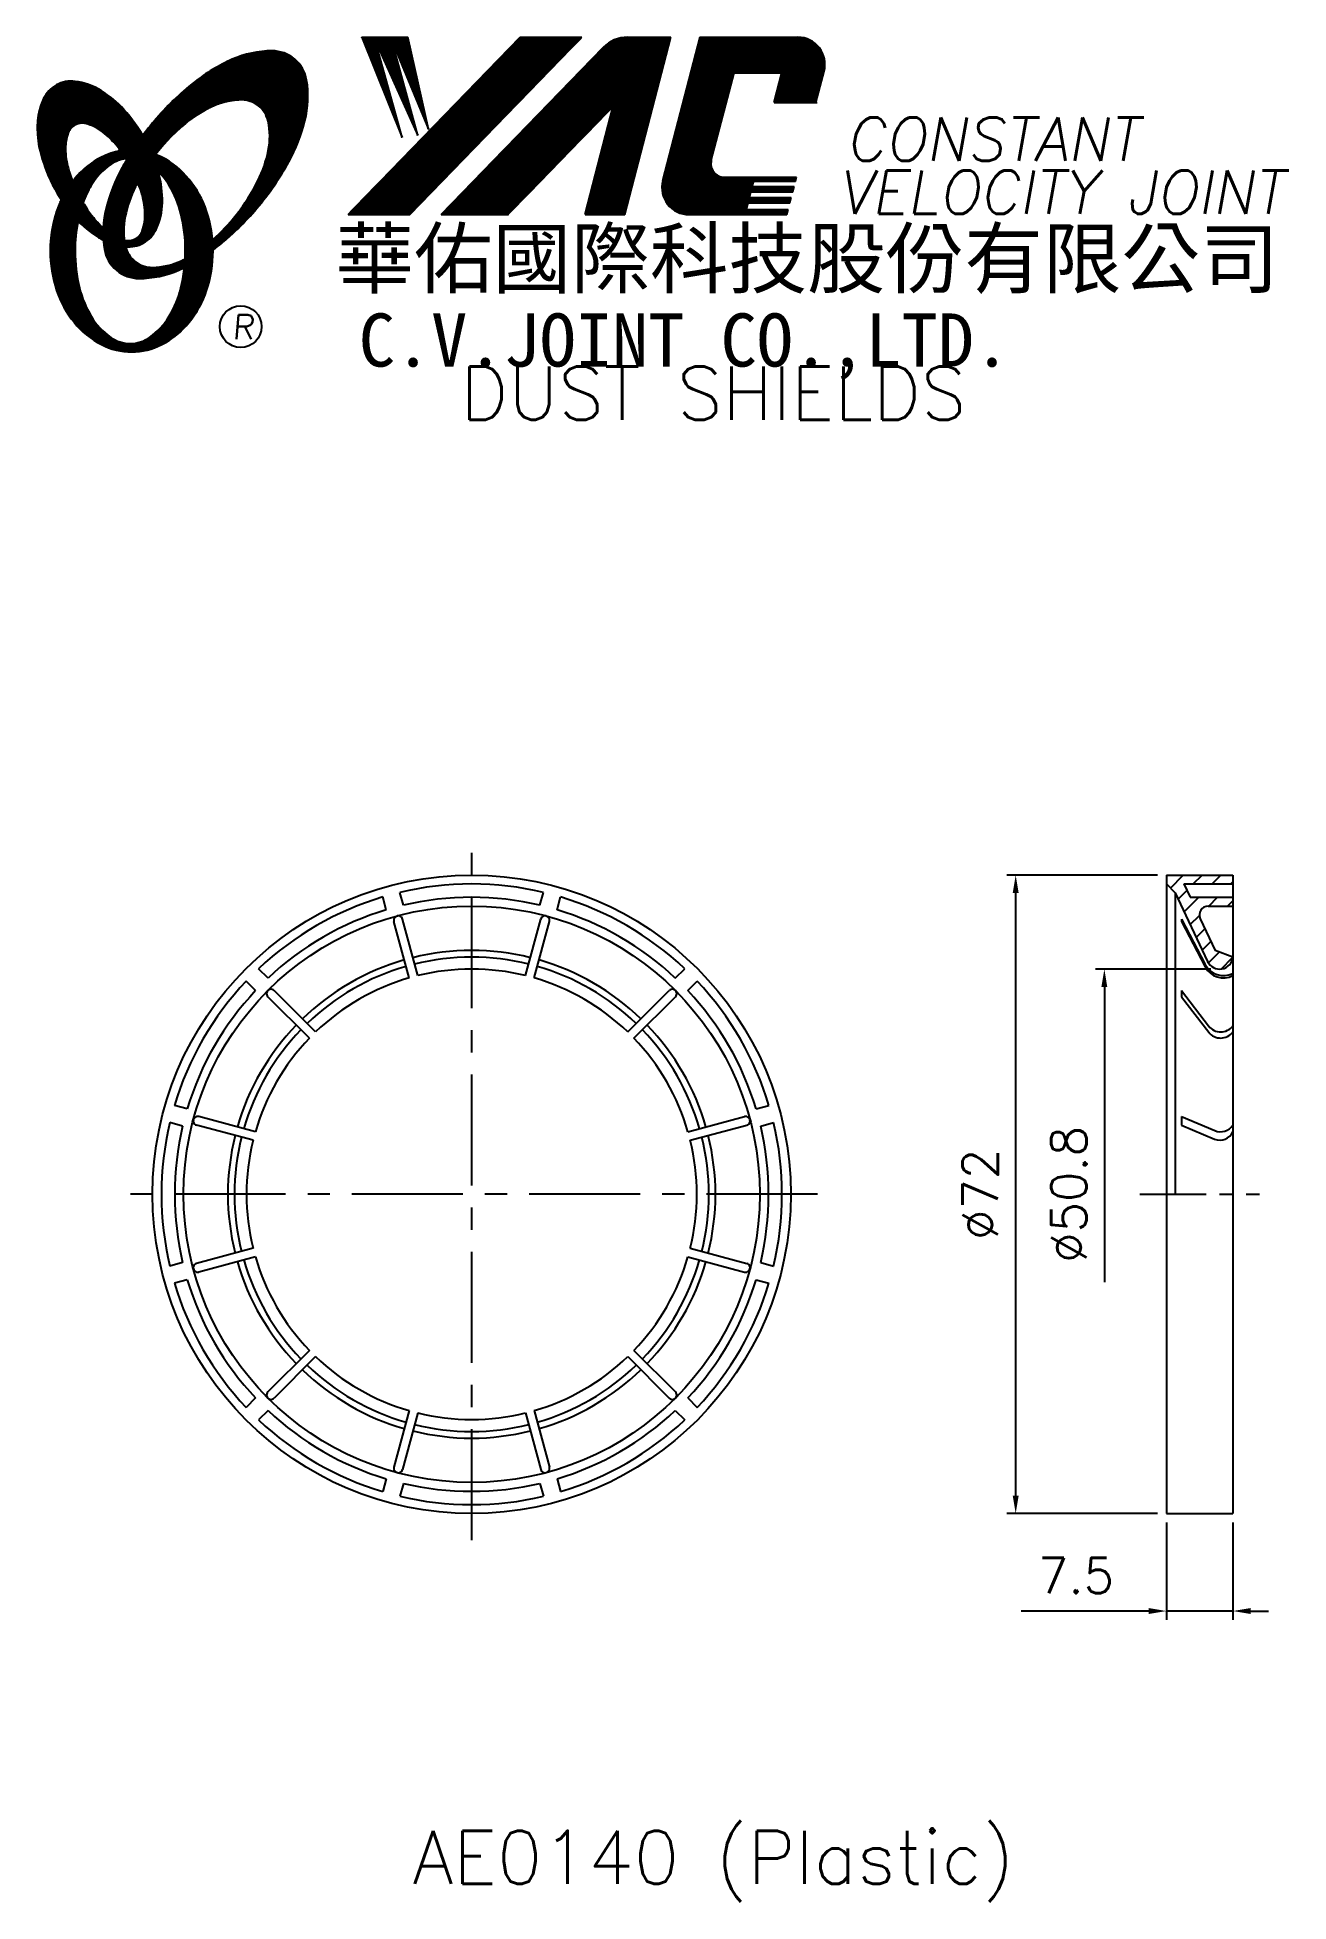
# Model space of a CAD drawing. Extents: x 631 to 772, y 332 to 542.
import ezdxf
from ezdxf.enums import TextEntityAlignment as Align

# ---------------------------------------------------------------- set-up
doc = ezdxf.new("R2010")
doc.units = 0
doc.header["$LTSCALE"] = 10
doc.header["$MEASUREMENT"] = 0
doc.linetypes.add('CENTER', pattern=[2, 1.25, -0.25, 0.25, -0.25])
doc.layers.get('0').update_dxf_attribs({"linetype": 'CONTINUOUS'})
doc.layers.get('DEFPOINTS').update_dxf_attribs({"linetype": 'CONTINUOUS'})
doc.layers.add('4', color=7, linetype='CONTINUOUS')
doc.styles.add('CHINA', font='KAIU.TTF')
doc.styles.add('ITALICC', font='simplex.shx')
doc.dimstyles.new('STANDARD$0', dxfattribs={"dimtxt": 4, "dimasz": 2, "dimexe": 1, "dimexo": 1, "dimgap": 2, "dimtad": 1, "dimdec": 4, "dimzin": 10, "dimtxsty": 'ITALICC', "dimcen": 2, "dimclrd": 5, "dimclre": 5, "dimclrt": 18, "dimaunit": 1, "dimazin": 3, "dimtp": 0.1, "dimtfac": 0.7, "dimtdec": 4, "dimtmove": 0, "dimatfit": 3, "dimtolj": 1, "dimtzin": 10})
pattern_1 = [(45, (700.458593, 298.422927), (-0.00727476112, 0.00727476112), [])]
pattern_2 = [(45, (531.868047, 334.727337), (-0.00883883476, 0.00883883476), [])]

# ---------------------------------------------------------------- blocks, each defined once
blk = doc.blocks.new('*D4')
at = {"color": 5, "linetype": 'BYBLOCK'}
for p, q in [((757.27, 447.66), (740.27, 447.66)), ((741.27, 377.66), (741.27, 445.66)), ((757.27, 375.66), (740.27, 375.66))]:
    blk.add_line(p, q, dxfattribs=at)
for points in [[(740.94, 445.66), (741.6, 445.66), (741.27, 447.66)], [(740.94, 377.66), (741.6, 377.66), (741.27, 375.66)]]:
    blk.add_solid(points, dxfattribs=at)
at = {"layer": 'DEFPOINTS', "color": 0, "linetype": 'BYBLOCK'}
for p in [(741.27, 447.66), (758.27, 447.66), (758.27, 375.66)]:
    blk.add_point(p, dxfattribs=at)
at = {"color": 18, "linetype": 'BYBLOCK', "insert": (737.27, 411.66), "char_height": 4, "attachment_point": 5, "rotation": 90, "style": 'ITALICC'}
blk.add_mtext('\\A1;∅72', dxfattribs=at)
blk = doc.blocks.new('*D5')
at = {"color": 5, "linetype": 'BYBLOCK'}
for p, q in [((758.27, 374.66), (758.27, 363.66)), ((765.77, 374.66), (765.77, 363.66)), ((756.27, 364.66), (741.89, 364.66)), ((765.77, 364.66), (758.27, 364.66)), ((767.77, 364.66), (769.77, 364.66))]:
    blk.add_line(p, q, dxfattribs=at)
for points in [[(756.27, 365), (756.27, 364.33), (758.27, 364.66)], [(767.77, 365), (767.77, 364.33), (765.77, 364.66)]]:
    blk.add_solid(points, dxfattribs=at)
at = {"layer": 'DEFPOINTS', "color": 0, "linetype": 'BYBLOCK'}
for p in [(758.27, 375.66), (765.77, 375.66), (758.27, 364.66)]:
    blk.add_point(p, dxfattribs=at)
at = {"color": 18, "linetype": 'BYBLOCK', "insert": (748.08, 368.66), "char_height": 4, "attachment_point": 5, "style": 'ITALICC'}
blk.add_mtext('\\A1;7.5', dxfattribs=at)
blk = doc.blocks.new('*D6')
at = {"color": 5, "linetype": 'BYBLOCK'}
for p, q in [((763.28, 437.06), (750.27, 437.06)), ((751.27, 435.06), (751.27, 401.76))]:
    blk.add_line(p, q, dxfattribs=at)
blk.add_solid([(750.94, 435.06), (751.6, 435.06), (751.27, 437.06)], dxfattribs=at)
at = {"layer": 'DEFPOINTS', "color": 0, "linetype": 'BYBLOCK'}
for p in [(751.27, 437.06), (764.28, 437.06), (758.27, 386.26)]:
    blk.add_point(p, dxfattribs=at)
at = {"color": 18, "linetype": 'BYBLOCK', "insert": (747.27, 411.66), "char_height": 4, "attachment_point": 5, "rotation": 90, "style": 'ITALICC'}
blk.add_mtext('\\A1;∅50.8', dxfattribs=at)

msp = doc.modelspace()

# ---------------------------------------------------------------- hatches: boundary and pattern name
at = {"layer": '4', "linetype": 'CONTINUOUS'}
h = msp.add_hatch(dxfattribs=at)
h.set_pattern_fill('ANSI31', color=5, scale=0.082305, style=0)
h.set_pattern_definition([(45, (531.868047, 334.727337), (-0.00727476112, 0.00727476112), [])])
h.paths.add_polyline_path([(653.90352, 535.09584, -0.172879177), (655.84499, 534.43727, -0.172879177), (656.93229, 532.69922, -0.104527385), (656.96006, 529.37103, -0.065680101), (655.79053, 525.96908, -0.051823203), (653.35012, 522.12669, -0.044272532), (650.67515, 519.30035, -0.020203161), (650.72873, 518.16243, 0.006517006), (651.13328, 518.47451, 0.049863361), (655.6867, 522.88757, 0.049863361), (659.27634, 528.11474, 0.063682799), (661.09738, 532.74208, 0.103597411), (661.28668, 537.32606, 0.177892575), (659.93808, 539.69633, 0.177892575), (657.37568, 540.62966, 0.103597411), (652.88789, 539.67661, 0.063682799), (648.63014, 537.10754, 0.049863361), (644.07672, 532.69448, 0.016070017), (642.80602, 531.08817, -0.007061632), (643.0533, 530.65113, -0.031648676), (644.00589, 528.61456, -0.008069351), (644.43779, 529.17887, -0.051823203), (647.61617, 532.43732, -0.065680101), (650.6581, 534.35768, -0.104527385)])
h.paths.add_polyline_path([(640.82785, 521.93452, -0.065680101), (641.99738, 525.33648, -0.006063428), (642.24132, 525.81149, 0.027613469), (641.51448, 527.39956, 0.017011252), (640.98106, 528.33454, 0.007829282), (640.48708, 527.46731, 0.063682799), (638.66604, 522.83997, 0.103597411), (638.47674, 518.25599, 0.177892575), (639.82535, 515.88572, 0.177892575), (642.38774, 514.95239, 0.103597411), (646.87554, 515.90544, 0.008811776), (647.5025, 516.19551, 0.013922709), (647.57983, 517.16532, -0.009086703), (647.12981, 516.94788, -0.104527385), (643.88439, 516.20971, -0.172879177), (641.94292, 516.86828, -0.172879177), (640.85563, 518.60633, -0.104527385)])
h = msp.add_hatch(dxfattribs=at)
h.set_pattern_fill('ANSI31', color=5, scale=0.1, style=0)
h.set_pattern_definition(pattern_2)
h.paths.add_polyline_path([(692.32675, 542.15832), (685.36945, 542.15832), (665.95284, 522.15456), (672.91015, 522.15456)])
h.paths.add_polyline_path([(695.87364, 534.39275), (692.69327, 522.15456), (697.17426, 522.15456), (702.37269, 542.15832), (697.47596, 542.15832, 0.202785967), (694.74189, 541.0019), (676.44776, 522.15456), (683.99467, 522.15456)])
h.paths.add_polyline_path([(709.50075, 538.1599), (714.89447, 538.1599), (714.02545, 534.81589), (718.74227, 534.81589), (719.65899, 538.34345, 0.490800957), (716.70879, 542.15832), (705.67447, 542.15832), (701.46742, 525.96943, 0.490800957), (704.41762, 522.15456), (715.45194, 522.15456), (715.60638, 522.74887), (710.88956, 522.74887), (711.08293, 523.49296), (715.79975, 523.49296), (715.95831, 524.10309), (711.24149, 524.10309), (711.40273, 524.72356), (716.11955, 524.72356), (716.27573, 525.32455), (711.55891, 525.32455), (711.71571, 525.92793), (716.43253, 525.92793), (716.54927, 526.37713), (708.40952, 526.37713, -0.490800957), (706.93442, 528.28456)])
h = msp.add_hatch(dxfattribs=at)
h.set_pattern_fill('ANSI31', color=1, scale=0.1, style=0)
h.set_pattern_definition(pattern_2)
h.paths.add_polyline_path([(672.68482, 542.15832), (667.50749, 542.15832), (672.07825, 530.85458), (669.01232, 541.81256), (673.84705, 531.09024), (670.89904, 541.81256), (675.02626, 531.79721)])
h = msp.add_hatch(dxfattribs=at)
h.set_pattern_fill('ANSI31', color=3, scale=0.082305, style=0)
h.set_pattern_definition(pattern_1)
h.paths.add_polyline_path([(638.10701, 536.14668, 0.106488277), (635.16514, 537.18525, 0.158297415), (633.07494, 536.79021, 0.158297415), (631.6156, 535.24252, 0.106488277), (630.90479, 532.20475, 0.071723199), (631.32284, 528.89179, 0.058080454), (632.86782, 525.07641, 0.058080454), (635.24887, 521.71862, 0.071723199), (637.81411, 519.58086, 0.020895977), (638.35429, 519.27887, -0.030777155), (638.33839, 520.65509, -0.042059526), (637.24203, 521.81785, -0.04691039), (635.62287, 524.299, -0.04691039), (634.49459, 527.03849, -0.060581117), (634.09249, 529.30056, -0.10187153), (634.40411, 531.38876, -0.185892489), (635.1842, 532.2804, -0.185892489), (636.36084, 532.41852, -0.10187153), (638.25849, 531.49298, -0.060581117), (639.89532, 529.88071, -0.04691039), (641.51448, 527.39956, -0.04691039), (642.64276, 524.66008, -0.060581117), (643.04487, 522.39801, -0.10187153), (642.73324, 520.30981, -0.185892489), (641.95316, 519.41817, -0.185892489), (640.77651, 519.28005, -0.002013383), (640.73571, 519.29067, 0.021593804), (640.85563, 518.60633, 0.006477741), (640.87363, 518.5293, 0.14950097), (642.84619, 518.93733, 0.158297415), (644.30552, 520.48502, 0.106488277), (645.01633, 523.52279, 0.071723199), (644.59829, 526.83575, 0.058080454), (643.0533, 530.65113, 0.058080454), (640.67225, 534.00893, 0.071723199)])
h = msp.add_hatch(dxfattribs=at)
h.set_pattern_fill('ANSI31', color=1, scale=0.082305, style=0)
h.set_pattern_definition(pattern_1)
h.paths.add_polyline_path([(639.20064, 527.82323, -0.120168026), (640.89243, 528.47662, 0.016865385), (640.29267, 529.35936, 0.076648372), (638.13644, 528.64044, 0.104809576), (635.05199, 526.12734, 0.005838257), (634.88505, 525.91514, 0.028089978), (635.62287, 524.299, 0.014237292), (636.06499, 523.51396, -0.045767751), (636.99018, 525.4508, -0.106890197)])
h.paths.add_polyline_path([(635.16927, 518.06861, -0.048711043), (635.49937, 521.44895, -0.007865741), (635.24887, 521.71862, -0.037695478), (633.61299, 523.83738, 0.03042545), (633.08767, 522.5334, 0.080710289), (632.36223, 518.06861, 0.080710289), (633.08767, 513.60382, 0.089265679), (635.05199, 510.00988, 0.104809576), (638.13644, 507.49678, 0.11926607), (641.54564, 506.67184, 0.11926607), (644.95483, 507.49678, 0.104809576), (648.03928, 510.00988, 0.089265679), (650.00361, 513.60382, 0.080710289), (650.72904, 518.06861, 0.080710289), (650.00361, 522.5334, 0.089265679), (648.03928, 526.12734, 0.104809576), (644.95483, 528.64044, 0.025513357), (644.26159, 528.95319, 0.004818181), (644.00589, 528.61456, -0.023722145), (644.5471, 527.01781, -0.065307489), (645.78229, 525.4508, -0.073950765), (647.09474, 522.25307, -0.060532391), (647.60319, 518.06861, -0.060532391), (647.09474, 513.88415, -0.073950765), (645.78229, 510.68642, -0.106890197), (643.57182, 508.31399, -0.153118262), (641.38623, 507.62861, -0.153118262), (639.20064, 508.31399, -0.106890197), (636.99018, 510.68642, -0.073950765), (635.67772, 513.88415, -0.060532391)])
h = msp.add_hatch(dxfattribs=at)
h.set_pattern_fill('ANSI31', color=5, scale=12, style=0)
h.set_pattern_definition([(45, (69.7289, -20.0477), (-1.0606602, 1.0606602), [])])
h.paths.add_polyline_path([(762.98899, 444.16423), (765.7701, 444.16423), (765.7701, 445.16423), (760.93994, 445.16423), (760.2324, 446.66423), (765.7701, 446.66423), (765.7701, 447.66423), (758.2701, 447.66423), (758.2701, 446.66423), (759.2701, 445.66423), (762.92097, 437.92431, 0.760472047), (765.7701, 438.41423), (763.7701, 439.16423), (762.08456, 442.73761, -0.550055461)])

# ---------------------------------------------------------------- linework, layer by layer
at = {"layer": '4', "color": 5, "linetype": 'CONTINUOUS'}
for p, q in [((665.95284, 522.15456), (685.36945, 542.15832)), ((672.91015, 522.15456), (692.32675, 542.15832)), ((676.44776, 522.15456), (694.74189, 541.0019)), ((685.36945, 542.15832), (692.32675, 542.15832)), ((697.17426, 522.15456), (702.37269, 542.15832)), ((697.47596, 542.15832), (702.37269, 542.15832)), ((701.46742, 525.96943), (705.67447, 542.15832)), ((705.67447, 542.15832), (716.70879, 542.15832)), ((718.74227, 534.81589), (719.65899, 538.34345)), ((706.93442, 528.28456), (709.50075, 538.1599)), ((709.50075, 538.1599), (714.89447, 538.1599)), ((714.02545, 534.81589), (714.89447, 538.1599)), ((683.99467, 522.15456), (695.87364, 534.39275)), ((692.69327, 522.15456), (695.87364, 534.39275)), ((714.02545, 534.81589), (718.8927, 534.81589)), ((708.40952, 526.37713), (716.54927, 526.37713)), ((711.55891, 525.32455), (711.71571, 525.92793)), ((711.71571, 525.92793), (716.43253, 525.92793)), ((716.43253, 525.92793), (716.54927, 526.37713)), ((711.24149, 524.10309), (711.40273, 524.72356)), ((711.24149, 524.10309), (715.95831, 524.10309)), ((711.40273, 524.72356), (716.11955, 524.72356)), ((711.55891, 525.32455), (716.27573, 525.32455)), ((715.79975, 523.49296), (715.95831, 524.10309)), ((716.11955, 524.72356), (716.27573, 525.32455)), ((665.95284, 522.15456), (672.91015, 522.15456)), ((676.44776, 522.15456), (683.99467, 522.15456)), ((692.69327, 522.15456), (697.17426, 522.15456)), ((704.41762, 522.15456), (715.45194, 522.15456)), ((710.88956, 522.74887), (711.08293, 523.49296)), ((710.88956, 522.74887), (715.60638, 522.74887)), ((711.08293, 523.49296), (715.79975, 523.49296)), ((715.45194, 522.15456), (715.60638, 522.74887))]:
    msp.add_line(p, q, dxfattribs=at)
at = {"layer": '4', "color": 1, "linetype": 'CONTINUOUS'}
for p, q in [((667.50749, 542.15832), (672.07825, 530.85458)), ((667.50749, 542.15832), (672.68482, 542.15832)), ((672.07825, 530.85458), (669.01232, 541.81256)), ((669.01232, 541.81256), (673.84705, 531.09024)), ((673.84705, 531.09024), (670.89904, 541.81256)), ((670.89904, 541.81256), (675.02626, 531.79721)), ((675.02626, 531.79721), (672.68482, 542.15832))]:
    msp.add_line(p, q, dxfattribs=at)
at = {"layer": '4', "color": 5, "linetype": 'CENTER'}
for p, q in [((679.90296, 372.66423), (679.90296, 450.66423)), ((718.90296, 411.66423), (640.90296, 411.66423))]:
    msp.add_line(p, q, dxfattribs=at)
at = {"layer": '4', "color": 7, "linetype": 'CONTINUOUS'}
for p, q in [((758.2701, 447.66423), (758.2701, 375.66423)), ((758.2701, 447.66423), (765.7701, 447.66423)), ((758.2701, 446.66423), (759.2701, 445.66423)), ((760.2324, 446.66423), (760.93994, 445.16423)), ((760.2324, 446.66423), (765.7701, 446.66423)), ((765.7701, 447.66423), (765.7701, 375.66423)), ((670.27046, 443.7495), (669.88207, 445.19901)), ((672.20231, 444.26714), (671.81392, 445.71665)), ((687.60361, 444.26714), (687.99201, 445.71665)), ((689.53546, 443.7495), (689.92386, 445.19901)), ((759.2701, 445.66423), (762.92097, 437.92431)), ((759.2701, 445.66423), (759.2701, 411.66423)), ((760.93994, 445.16423), (765.7701, 445.16423)), ((762.98899, 444.16423), (765.7701, 444.16423)), ((672.84727, 436.06458), (671.1368, 442.44815)), ((673.8132, 436.3234), (672.10272, 442.70697)), ((685.99273, 436.3234), (687.7032, 442.70697)), ((686.95866, 436.06458), (688.66913, 442.44815)), ((759.97764, 442.70697), (762.64375, 437.58663)), ((759.97764, 442.70697), (759.97764, 442.44072)), ((759.97764, 442.44072), (762.65438, 437.31318)), ((762.08456, 442.73761), (763.7701, 439.16423)), ((765.7701, 438.41423), (763.7701, 439.16423)), ((655.51834, 434.63464), (654.45722, 435.69576)), ((656.93255, 436.04886), (655.87144, 437.10997)), ((702.87338, 436.04886), (703.93449, 437.10997)), ((704.28759, 434.63464), (705.3487, 435.69576)), ((661.59238, 429.26771), (656.91928, 433.9408)), ((662.29948, 429.97481), (657.62639, 434.64791)), ((697.50644, 429.97481), (702.17954, 434.64791)), ((698.21355, 429.26771), (702.88664, 433.9408)), ((759.97764, 434.64247), (759.97764, 433.93536)), ((759.97764, 434.64247), (763.03717, 430.64597)), ((759.97764, 433.93536), (763.03923, 429.9525)), ((647.81769, 421.29673), (646.36818, 421.68512)), ((711.98824, 421.29673), (713.43775, 421.68512)), ((647.30005, 419.36488), (645.85054, 419.75327)), ((655.24379, 417.754), (648.86023, 419.46447)), ((655.50261, 418.71992), (649.11905, 420.43039)), ((704.30332, 418.71992), (710.68688, 420.43039)), ((704.56213, 417.754), (710.9457, 419.46447)), ((712.50588, 419.36488), (713.95538, 419.75327)), ((759.97764, 420.43039), (759.97764, 419.46248)), ((759.97764, 420.43039), (763.73331, 418.84744)), ((759.97764, 419.46248), (763.7073, 417.88579)), ((647.30005, 403.96358), (645.85054, 403.57519)), ((655.24379, 405.57446), (648.86023, 403.86399)), ((655.50261, 404.60854), (649.11905, 402.89806)), ((704.30332, 404.60854), (710.68688, 402.89806)), ((704.56213, 405.57446), (710.9457, 403.86399)), ((712.50588, 403.96358), (713.95538, 403.57519)), ((647.81769, 402.03173), (646.36818, 401.64333)), ((711.98824, 402.03173), (713.43775, 401.64333)), ((661.59238, 394.06075), (656.91928, 389.38766)), ((662.29948, 393.35364), (657.62639, 388.68055)), ((697.50644, 393.35364), (702.17954, 388.68055)), ((698.21355, 394.06075), (702.88664, 389.38766)), ((655.51834, 388.69381), (654.45722, 387.6327)), ((656.93255, 387.2796), (655.87144, 386.21849)), ((672.84727, 387.26388), (671.1368, 380.88031)), ((673.8132, 387.00506), (672.10272, 380.62149)), ((685.99273, 387.00506), (687.7032, 380.62149)), ((686.95866, 387.26388), (688.66913, 380.88031)), ((702.87338, 387.2796), (703.93449, 386.21849)), ((704.28759, 388.69381), (705.3487, 387.6327)), ((670.27046, 379.57895), (669.88207, 378.12945)), ((672.20231, 379.06131), (671.81392, 377.61181)), ((687.60361, 379.06131), (687.99201, 377.61181)), ((689.53546, 379.57895), (689.92386, 378.12945)), ((758.2701, 375.66423), (765.7701, 375.66423))]:
    msp.add_line(p, q, dxfattribs=at)
at = {"layer": '4', "color": 5, "linetype": 'CENTER', "ltscale": 0.6}
msp.add_line((755.2701, 411.66423), (768.7701, 411.66423), dxfattribs=at)
at = {"layer": '4', "color": 5, "linetype": 'CONTINUOUS'}
for points in [[(650.72873, 518.16243, 0.006517006), (651.13328, 518.47451, 0.049863361), (655.6867, 522.88757, 0.049863361), (659.27634, 528.11474, 0.063682799), (661.09738, 532.74208, 0.103597411), (661.28668, 537.32606, 0.177892575), (659.93808, 539.69633, 0.177892575), (657.37568, 540.62966, 0.103597411), (652.88789, 539.67661, 0.063682799), (648.63014, 537.10754, 0.049863361), (644.07672, 532.69448, 0.016070017), (642.80602, 531.08817)], [(650.67515, 519.30035, 0.044272532), (653.35012, 522.12669, 0.051823203), (655.79053, 525.96908, 0.065680101), (656.96006, 529.37103, 0.104527385), (656.93229, 532.69922, 0.172879177), (655.84499, 534.43727, 0.172879177), (653.90352, 535.09584, 0.104527385), (650.6581, 534.35768, 0.065680101), (647.61617, 532.43732, 0.051823203), (644.43779, 529.17887, 0.008069351), (644.00589, 528.61456)], [(640.98106, 528.33454, 0.007829282), (640.48708, 527.46731, 0.063682799), (638.66604, 522.83997, 0.103597411), (638.47674, 518.25599, 0.177892575), (639.82535, 515.88572, 0.177892575), (642.38774, 514.95239, 0.103597411), (646.87554, 515.90544, 0.008811776), (647.5025, 516.19551, 0.008811776)], [(642.24132, 525.81149, 0.006063428), (641.99738, 525.33648, 0.065680101), (640.82785, 521.93452, 0.104527385), (640.85563, 518.60633, 0.172879177), (641.94292, 516.86828, 0.172879177), (643.88439, 516.20971, 0.104527385), (647.12981, 516.94788, 0.009086703), (647.57983, 517.16532, 0.009086703)]]:
    msp.add_lwpolyline(points, format="xyb", dxfattribs=at)
at = {"layer": '4', "color": 3, "linetype": 'CONTINUOUS'}
for points in [[(640.87363, 518.5293, 0.14950097), (642.84619, 518.93733, 0.158297415), (644.30552, 520.48502, 0.106488277), (645.01633, 523.52279, 0.071723199), (644.59829, 526.83575, 0.058080454), (643.0533, 530.65113, 0.058080454), (640.67225, 534.00893, 0.071723199), (638.10701, 536.14668, 0.106488277), (635.16514, 537.18525, 0.158297415), (633.07494, 536.79021, 0.158297415), (631.6156, 535.24252, 0.106488277), (630.90479, 532.20475, 0.071723199), (631.32284, 528.89179, 0.058080454), (632.86782, 525.07641, 0.058080454), (635.24887, 521.71862, 0.071723199), (637.81411, 519.58086, 0.020895977), (638.35429, 519.27887, 0.020895977)], [(640.73571, 519.29067, 0.002013383), (640.77651, 519.28005, 0.185892489), (641.95316, 519.41817, 0.185892489), (642.73324, 520.30981, 0.10187153), (643.04487, 522.39801, 0.060581117), (642.64276, 524.66008, 0.04691039), (641.51448, 527.39956, 0.04691039), (639.89532, 529.88071, 0.060581117), (638.25849, 531.49298, 0.10187153), (636.36084, 532.41852, 0.185892489), (635.1842, 532.2804, 0.185892489), (634.40411, 531.38876, 0.10187153), (634.09249, 529.30056, 0.060581117), (634.49459, 527.03849, 0.04691039), (635.62287, 524.299, 0.04691039), (637.24203, 521.81785, 0.042059526), (638.33839, 520.65509, 0.042059526)]]:
    msp.add_lwpolyline(points, format="xyb", dxfattribs=at)
at = {"layer": '4', "color": 1, "linetype": 'CONTINUOUS'}
for points in [[(633.61299, 523.83738, 0.03042545), (633.08767, 522.5334, 0.080710289), (632.36223, 518.06861, 0.080710289), (633.08767, 513.60382, 0.089265679), (635.05199, 510.00988, 0.104809576), (638.13644, 507.49678, 0.11926607), (641.54564, 506.67184, 0.11926607), (644.95483, 507.49678, 0.104809576), (648.03928, 510.00988, 0.089265679), (650.00361, 513.60382, 0.080710289), (650.72904, 518.06861, 0.080710289), (650.00361, 522.5334, 0.089265679), (648.03928, 526.12734, 0.104809576), (644.95483, 528.64044, 0.025513357), (644.26159, 528.95319, 0.025513357)], [(640.29267, 529.35936, 0.076648372), (638.13644, 528.64044, 0.104809576), (635.05199, 526.12734, 0.005838257), (634.88505, 525.91514, 0.005838257)], [(640.89243, 528.47662, 0.120168026), (639.20064, 527.82323, 0.106890197), (636.99018, 525.4508, 0.045767751), (636.06499, 523.51396, 0.045767751)], [(635.49937, 521.44895, 0.048711043), (635.16927, 518.06861, 0.060532391), (635.67772, 513.88415, 0.073950765), (636.99018, 510.68642, 0.106890197), (639.20064, 508.31399, 0.153118262), (641.38623, 507.62861, 0.153118262), (643.57182, 508.31399, 0.106890197), (645.78229, 510.68642, 0.073950765), (647.09474, 513.88415, 0.060532391), (647.60319, 518.06861, 0.060532391), (647.09474, 522.25307, 0.073950765), (645.78229, 525.4508, 0.065307489), (644.5471, 527.01781)]]:
    msp.add_lwpolyline(points, format="xyb", dxfattribs=at)
at = {"layer": '4', "color": 5, "linetype": 'CONTINUOUS'}
msp.add_circle((653.84988, 509.52289), 2.35282, dxfattribs=at)
at = {"layer": '4', "color": 7, "linetype": 'CONTINUOUS'}
for radius in [36, 32.5]:
    msp.add_circle((679.90296, 411.66423), radius, dxfattribs=at)
at = {"layer": '4', "color": 5, "linetype": 'CONTINUOUS'}
for centre, radius, start, end in [((697.47596, 538.34808), 3.81024, 90, 135.8533387), ((716.70879, 539.11013), 3.04819, 345.4326059, 90), ((708.40952, 527.90122), 1.5241, 165.4326059, 270), ((704.41762, 525.20275), 3.04819, 165.4326059, 270)]:
    msp.add_arc(centre, radius, start, end, dxfattribs=at)
at = {"layer": '4', "color": 7, "linetype": 'CONTINUOUS'}
for centre, radius, start, end in [((679.90296, 411.66423), 35, 76.6372451, 103.3627549), ((679.90296, 411.66423), 35, 106.6372451, 133.3627549), ((679.90296, 411.66423), 33.5, 106.7105759, 133.2894241), ((679.90296, 411.66423), 33.5, 76.7105759, 103.2894241), ((679.90296, 411.66423), 33.5, 46.7105759, 73.2894241), ((679.90296, 411.66423), 35, 46.6372451, 73.3627549), ((762.98899, 443.16423), 1, 90, 205.2529334), ((671.62076, 442.57384), 0.50001, 14.5592458, 195.4407542), ((688.18517, 442.57384), 0.50001, 344.5592458, 165.4407542), ((679.90296, 411.66423), 27.5, 106.0417989, 133.9582011), ((679.90296, 411.66423), 27.5, 76.0417989, 103.9582011), ((679.90296, 411.66423), 26.75, 76.0710115, 103.9289885), ((679.90296, 411.66423), 27.5, 46.0417989, 73.9582011), ((764.72571, 438.67068), 2.34728, 207.5055603, 296.4192245), ((764.27762, 438.56423), 1.5, 205.2529334, 354.2608295), ((679.90296, 411.66423), 35, 136.6372451, 163.3627549), ((679.90296, 411.66423), 26.75, 106.0710115, 133.9289885), ((679.90296, 411.66423), 25.4, 106.1279425, 133.8720575), ((679.90296, 411.66423), 25.4, 76.1279425, 103.8720575), ((679.90296, 411.66423), 25.4, 46.1279425, 73.8720575), ((679.90296, 411.66423), 26.75, 46.0710115, 73.9289885), ((679.90296, 411.66423), 35, 16.6372451, 43.3627549), ((764.71042, 438.38651), 2.31934, 207.5660828, 297.1864256), ((679.90296, 411.66423), 33.5, 136.7105759, 163.2894241), ((657.27556, 434.29163), 0.50001, 44.5592458, 225.4407542), ((702.53037, 434.29163), 0.50001, 314.5592458, 135.4407542), ((679.90296, 411.66423), 33.5, 16.7105759, 43.2894241), ((679.90296, 411.66423), 27.5, 136.0417989, 163.9582011), ((679.90296, 411.66423), 26.75, 136.0710115, 163.9289885), ((679.90296, 411.66423), 25.4, 136.1279425, 163.8720575), ((679.90296, 411.66423), 25.4, 16.1279425, 43.8720575), ((679.90296, 411.66423), 26.75, 16.0710115, 43.9289885), ((679.90296, 411.66423), 27.5, 16.0417989, 43.9582011), ((764.39623, 431.6864), 1.71159, 217.436028, 323.3871499), ((764.39623, 430.99561), 1.71159, 217.5491969, 323.3871499), ((679.90296, 411.66423), 35, 166.6372451, 193.3627549), ((679.90296, 411.66423), 33.5, 166.7105759, 193.2894241), ((648.99335, 419.94643), 0.50001, 74.5592458, 255.4407542), ((710.81258, 419.94643), 0.50001, 284.5592458, 105.4407542), ((679.90296, 411.66423), 33.5, 346.7105759, 13.2894241), ((679.90296, 411.66423), 35, 346.6372451, 13.3627549), ((764.32065, 419.33668), 1.57521, 247.084202, 336.9494477), ((764.38021, 420.38225), 1.66557, 247.1453955, 326.5620204), ((679.90296, 411.66423), 27.5, 166.0417989, 193.9582011), ((679.90296, 411.66423), 26.75, 166.0710115, 193.9289885), ((679.90296, 411.66423), 25.4, 166.1279425, 193.8720575), ((679.90296, 411.66423), 25.4, 346.1279425, 13.8720575), ((679.90296, 411.66423), 26.75, 346.0710115, 13.9289885), ((679.90296, 411.66423), 27.5, 346.0417989, 13.9582011), ((648.99335, 403.38202), 0.50001, 104.5592458, 285.4407542), ((679.90296, 411.66423), 27.5, 196.0417989, 223.9582011), ((679.90296, 411.66423), 26.75, 196.0710115, 223.9289885), ((679.90296, 411.66423), 25.4, 196.1279425, 223.8720575), ((679.90296, 411.66423), 25.4, 316.1279425, 343.8720575), ((679.90296, 411.66423), 26.75, 316.0710115, 343.9289885), ((679.90296, 411.66423), 27.5, 316.0417989, 343.9582011), ((710.81258, 403.38202), 0.50001, 254.5592458, 75.4407542), ((679.90296, 411.66423), 35, 196.6372451, 223.3627549), ((679.90296, 411.66423), 33.5, 196.7105759, 223.2894241), ((679.90296, 411.66423), 33.5, 316.7105759, 343.2894241), ((679.90296, 411.66423), 35, 316.6372451, 343.3627549), ((679.90296, 411.66423), 25.4, 226.1279425, 253.8720575), ((679.90296, 411.66423), 25.4, 286.1279425, 313.8720575), ((679.90296, 411.66423), 27.5, 226.0417989, 253.9582011), ((679.90296, 411.66423), 26.75, 226.0710115, 253.9289885), ((679.90296, 411.66423), 26.75, 286.0710115, 313.9289885), ((679.90296, 411.66423), 27.5, 286.0417989, 313.9582011), ((657.27556, 389.03682), 0.50001, 134.5592458, 315.4407542), ((702.53037, 389.03682), 0.50001, 224.5592458, 45.4407542), ((679.90296, 411.66423), 33.5, 226.7105759, 253.2894241), ((679.90296, 411.66423), 25.4, 256.1279425, 283.8720575), ((679.90296, 411.66423), 33.5, 286.7105759, 313.2894241), ((679.90296, 411.66423), 35, 226.6372451, 253.3627549), ((679.90296, 411.66423), 27.5, 256.0417989, 283.9582011), ((679.90296, 411.66423), 26.75, 256.0710115, 283.9289885), ((679.90296, 411.66423), 35, 286.6372451, 313.3627549), ((671.62076, 380.75462), 0.50001, 164.5592458, 345.4407542), ((688.18517, 380.75462), 0.50001, 194.5592458, 15.4407542), ((679.90296, 411.66423), 33.5, 256.7105759, 283.2894241), ((679.90296, 411.66423), 35, 256.6372451, 283.3627549)]:
    msp.add_arc(centre, radius, start, end, dxfattribs=at)

# ---------------------------------------------------------------- texts
at = {"layer": '4', "color": 5, "linetype": 'CONTINUOUS', "style": 'ITALICC'}
for s, height, oblique, p in [('CONSTANT', 4.9, 10, (722.10165, 528.22503)), ('VELOCITY JOINT', 4.9, 10, (721.22342, 522.22964)), ('R', 2.75625, 5, (652.89119, 508.11329))]:
    msp.add_text(s, height=height, dxfattribs=dict(at, oblique=oblique)).set_placement(p)
at = {"layer": '4', "color": 7, "linetype": 'CONTINUOUS', "style": 'CHINA'}
for s, height, p in [('華佑國際科技股份有限公司', 6.5, (664.53948, 513.96471)), ('C.V.JOINT CO.,LTD.', 6, (667.16812, 505.01849))]:
    msp.add_text(s, height=height, dxfattribs=at).set_placement(p)
at = {"layer": '4', "color": 18, "linetype": 'CONTINUOUS', "style": 'ITALICC'}
for s, p in [('DUST SHIELDS', (707.17084, 499.02567)), ('AE0140 (Plastic)', (707.17084, 333.87828))]:
    msp.add_text(s, height=6, dxfattribs=at).set_placement(p, align=Align.CENTER)

# ---------------------------------------------------------------- dimensions: what is measured, and where the dimension line sits
at = {"layer": '4', "color": 7, "linetype": 'CONTINUOUS'}
dim = msp.add_linear_dim(base=(741.2701, 447.66423), p1=(758.2701, 375.66423), p2=(758.2701, 447.66423), angle=90, text='%%C72', dimstyle='STANDARD$0', dxfattribs=at)
dim.commit()
dim.dimension.update_dxf_attribs({"geometry": '*D4', "text_midpoint": (737.2701, 411.66423)})
dim = msp.add_linear_dim(base=(751.27012, 437.06423), p1=(758.2701, 386.26423), p2=(764.27762, 437.06423), angle=90, text='%%C50.8', dimstyle='STANDARD$0', override={"dimcen": -2, "dimse1": 1, "dimsd1": 1}, dxfattribs=at)
dim.commit()
dim.dimension.update_dxf_attribs({"geometry": '*D6', "text_midpoint": (747.27012, 411.66423)})
dim = msp.add_linear_dim(base=(758.2701, 364.66424), p1=(765.7701, 375.66423), p2=(758.2701, 375.66423), text='7.5', dimstyle='STANDARD$0', dxfattribs=at)
dim.commit()
dim.dimension.update_dxf_attribs({"geometry": '*D5', "text_midpoint": (748.07962, 368.66424)})

doc.saveas('drawing.dxf')
